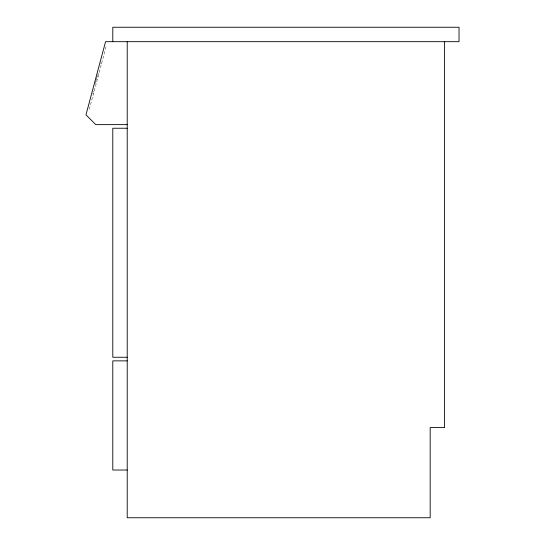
<?xml version="1.0" encoding="UTF-8"?>
<svg xmlns="http://www.w3.org/2000/svg" width="545" height="545" viewBox="0 0 545 545"><rect width="100%" height="100%" fill="white"/><g stroke="black" fill="none" stroke-linecap="round" stroke-linejoin="round"><path stroke-width="0.41" stroke-dasharray="2.73 2.04" d="M95.293 83.48L96.029 80.721L96.901 80.953M96.24 79.931L97.65 74.672M89.298 109.32L106.37 45.623M100.696 63.302L101.568 63.533M97.896 73.752L98.768 73.991M97.248 76.171L98.12 76.409M93.229 91.172L94.101 91.403M92.582 93.59L93.454 93.822"/><path stroke-width="0.82" d="M127.217 124.628L95.77 124.628L85.974 114.832L105.58 41.679L459.026 41.679L459.026 27.25L112.788 27.25L112.788 41.679M127.217 128.239L112.788 128.239L112.788 357.254L127.217 357.254M127.217 360.865L112.788 360.865L112.788 470.022L127.217 470.022M444.597 41.679L444.597 427.587L430.175 427.587L430.175 517.75L127.217 517.75L127.217 41.679"/></g></svg>
